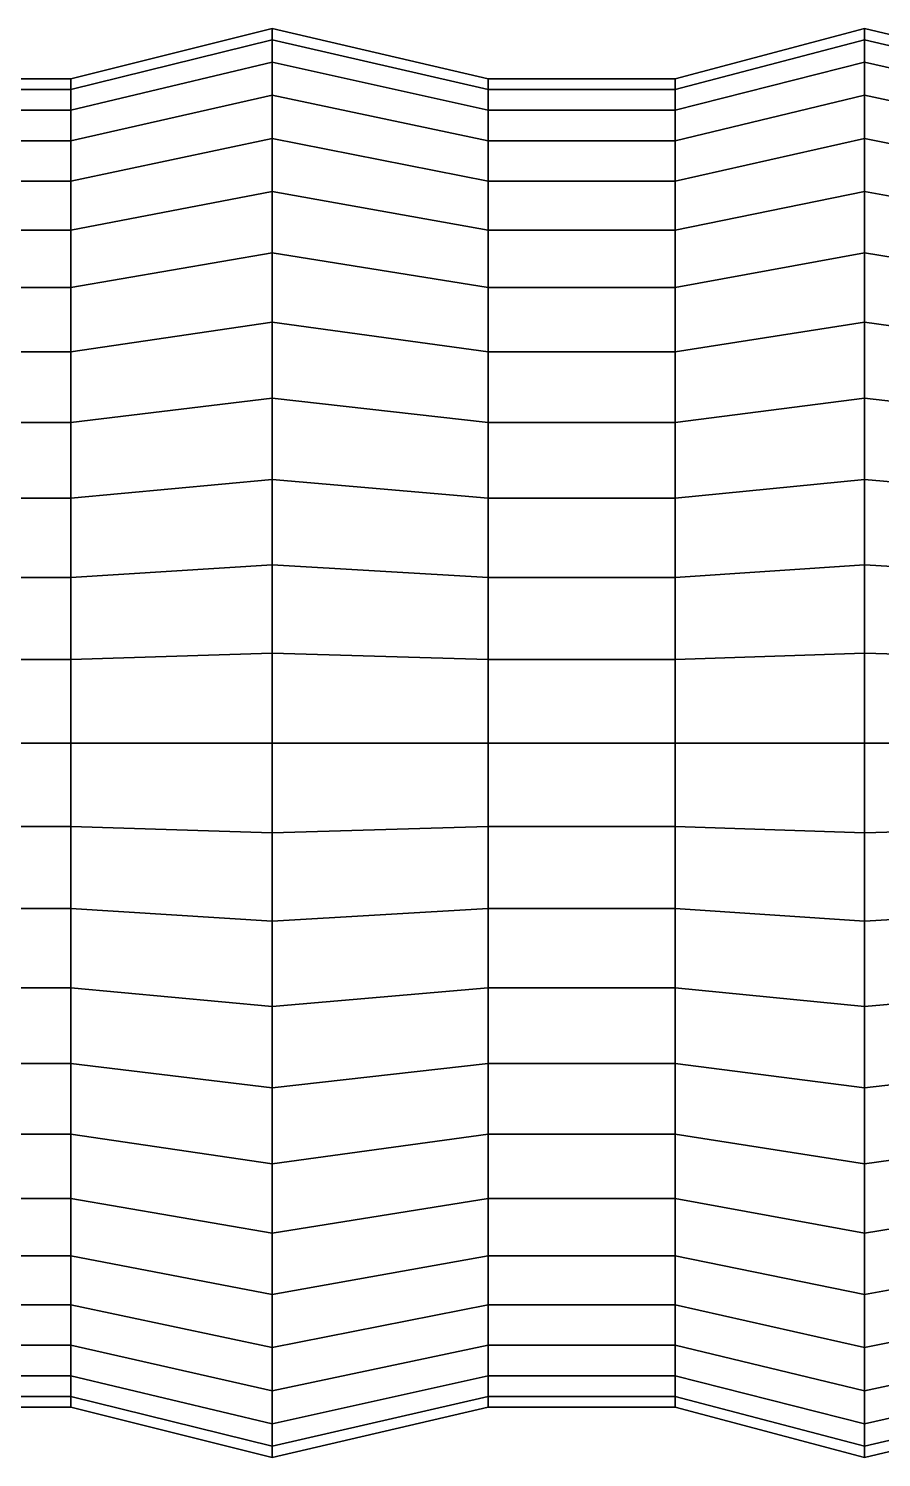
# Model space of a CAD drawing. Extents: x -4.7 to 8.2, y 0.4 to 1.1.
# Drawn here: x 4.7348 to 4.9822, y 0.5516 to 0.9662 of the extents above; entities that cross this region are included whole.
import ezdxf

# ---------------------------------------------------------------- set-up
doc = ezdxf.new("R2010")
doc.units = 0

msp = doc.modelspace()

# ---------------------------------------------------------------- linework, layer by layer
at = {"layer": 'polySurface8', "color": 253}
for points in [[(4.74701, 0.9516, 2.26569), (4.74701, 0.94856, 2.28974), (4.80542, 0.96292, 2.29248), (4.80542, 0.96619, 2.2666)], [(4.74701, 0.9516, 2.24144), (4.74701, 0.9516, 2.26569), (4.80542, 0.96619, 2.2666), (4.80542, 0.96619, 2.24052)], [(4.74701, 0.94856, 2.21738), (4.74701, 0.9516, 2.24144), (4.80542, 0.96619, 2.24052), (4.80542, 0.96292, 2.21464)], [(4.80542, 0.96292, 2.21464), (4.80542, 0.96619, 2.24052), (4.86812, 0.9516, 2.24144), (4.86812, 0.94856, 2.21738)], [(4.80542, 0.96619, 2.24052), (4.80542, 0.96619, 2.2666), (4.86812, 0.9516, 2.26569), (4.86812, 0.9516, 2.24144)], [(4.80542, 0.96619, 2.2666), (4.80542, 0.96292, 2.29248), (4.86812, 0.94856, 2.28974), (4.86812, 0.9516, 2.26569)], [(4.92243, 0.94856, 2.21738), (4.92243, 0.9516, 2.24144), (4.97731, 0.96619, 2.24052), (4.97731, 0.96292, 2.21464)], [(4.92243, 0.9516, 2.24144), (4.92243, 0.9516, 2.26568), (4.97731, 0.96619, 2.2666), (4.97731, 0.96619, 2.24052)], [(4.92243, 0.9516, 2.26568), (4.92243, 0.94856, 2.28974), (4.97731, 0.96292, 2.29248), (4.97731, 0.96619, 2.2666)], [(4.97731, 0.96619, 2.2666), (4.97731, 0.96292, 2.29248), (5.03906, 0.94856, 2.28974), (5.03906, 0.9516, 2.26568)], [(4.97731, 0.96619, 2.24052), (4.97731, 0.96619, 2.2666), (5.03906, 0.9516, 2.26568), (5.03906, 0.9516, 2.24144)], [(4.97731, 0.96292, 2.21464), (4.97731, 0.96619, 2.24052), (5.03906, 0.9516, 2.24144), (5.03906, 0.94856, 2.21738)], [(4.74701, 0.94856, 2.28974), (4.74701, 0.94253, 2.31323), (4.80542, 0.95643, 2.31775), (4.80542, 0.96292, 2.29248)], [(4.74701, 0.94253, 2.1939), (4.74701, 0.94856, 2.21738), (4.80542, 0.96292, 2.21464), (4.80542, 0.95643, 2.18938)], [(4.80542, 0.95643, 2.18938), (4.80542, 0.96292, 2.21464), (4.86812, 0.94856, 2.21738), (4.86812, 0.94253, 2.19389)], [(4.80542, 0.96292, 2.29248), (4.80542, 0.95643, 2.31775), (4.86812, 0.94253, 2.31323), (4.86812, 0.94856, 2.28974)], [(4.92243, 0.94253, 2.19389), (4.92243, 0.94856, 2.21738), (4.97731, 0.96292, 2.21464), (4.97731, 0.95643, 2.18938)], [(4.92243, 0.94856, 2.28974), (4.92243, 0.94253, 2.31323), (4.97731, 0.95643, 2.31775), (4.97731, 0.96292, 2.29248)], [(4.97731, 0.96292, 2.29248), (4.97731, 0.95643, 2.31775), (5.03906, 0.94253, 2.31323), (5.03906, 0.94856, 2.28974)], [(4.97731, 0.95643, 2.18938), (4.97731, 0.96292, 2.21464), (5.03906, 0.94856, 2.21738), (5.03906, 0.94253, 2.19389)], [(4.74701, 0.94253, 2.31323), (4.74701, 0.9336, 2.33577), (4.80542, 0.94683, 2.342), (4.80542, 0.95643, 2.31775)], [(4.74701, 0.9336, 2.17135), (4.74701, 0.94253, 2.1939), (4.80542, 0.95643, 2.18938), (4.80542, 0.94683, 2.16512)], [(4.80542, 0.94683, 2.16512), (4.80542, 0.95643, 2.18938), (4.86812, 0.94253, 2.19389), (4.86812, 0.9336, 2.17135)], [(4.80542, 0.95643, 2.31775), (4.80542, 0.94683, 2.342), (4.86812, 0.9336, 2.33577), (4.86812, 0.94253, 2.31323)], [(4.92243, 0.9336, 2.17135), (4.92243, 0.94253, 2.19389), (4.97731, 0.95643, 2.18938), (4.97731, 0.94683, 2.16512)], [(4.92243, 0.94253, 2.31323), (4.92243, 0.9336, 2.33577), (4.97731, 0.94683, 2.342), (4.97731, 0.95643, 2.31775)], [(4.97731, 0.95643, 2.31775), (4.97731, 0.94683, 2.342), (5.03906, 0.9336, 2.33577), (5.03906, 0.94253, 2.31323)], [(4.97731, 0.94683, 2.16512), (4.97731, 0.95643, 2.18938), (5.03906, 0.94253, 2.19389), (5.03906, 0.9336, 2.17135)], [(4.69578, 0.94856, 2.21738), (4.69578, 0.9516, 2.24144), (4.74701, 0.9516, 2.24144), (4.74701, 0.94856, 2.21738)], [(4.69578, 0.9516, 2.24144), (4.69578, 0.9516, 2.26569), (4.74701, 0.9516, 2.26569), (4.74701, 0.9516, 2.24144)], [(4.69578, 0.9516, 2.26569), (4.69578, 0.94856, 2.28974), (4.74701, 0.94856, 2.28974), (4.74701, 0.9516, 2.26569)], [(4.86812, 0.9516, 2.26569), (4.86812, 0.94856, 2.28974), (4.92243, 0.94856, 2.28974), (4.92243, 0.9516, 2.26568)], [(4.86812, 0.9516, 2.24144), (4.86812, 0.9516, 2.26569), (4.92243, 0.9516, 2.26568), (4.92243, 0.9516, 2.24144)], [(4.86812, 0.94856, 2.21738), (4.86812, 0.9516, 2.24144), (4.92243, 0.9516, 2.24144), (4.92243, 0.94856, 2.21738)], [(4.69578, 0.94253, 2.1939), (4.69578, 0.94856, 2.21738), (4.74701, 0.94856, 2.21738), (4.74701, 0.94253, 2.1939)], [(4.69578, 0.94856, 2.28974), (4.69578, 0.94253, 2.31323), (4.74701, 0.94253, 2.31323), (4.74701, 0.94856, 2.28974)], [(4.74701, 0.9336, 2.33577), (4.74701, 0.92192, 2.35702), (4.80542, 0.93427, 2.36486), (4.80542, 0.94683, 2.342)], [(4.74701, 0.92192, 2.1501), (4.74701, 0.9336, 2.17135), (4.80542, 0.94683, 2.16512), (4.80542, 0.93426, 2.14227)], [(4.80542, 0.93426, 2.14227), (4.80542, 0.94683, 2.16512), (4.86812, 0.9336, 2.17135), (4.86812, 0.92192, 2.1501)], [(4.80542, 0.94683, 2.342), (4.80542, 0.93427, 2.36486), (4.86812, 0.92192, 2.35702), (4.86812, 0.9336, 2.33577)], [(4.86812, 0.94856, 2.28974), (4.86812, 0.94253, 2.31323), (4.92243, 0.94253, 2.31323), (4.92243, 0.94856, 2.28974)], [(4.86812, 0.94253, 2.19389), (4.86812, 0.94856, 2.21738), (4.92243, 0.94856, 2.21738), (4.92243, 0.94253, 2.19389)], [(4.92243, 0.92192, 2.1501), (4.92243, 0.9336, 2.17135), (4.97731, 0.94683, 2.16512), (4.97731, 0.93426, 2.14227)], [(4.92243, 0.9336, 2.33577), (4.92243, 0.92192, 2.35702), (4.97731, 0.93427, 2.36486), (4.97731, 0.94683, 2.342)], [(4.97731, 0.94683, 2.342), (4.97731, 0.93427, 2.36486), (5.03906, 0.92192, 2.35702), (5.03906, 0.9336, 2.33577)], [(4.97731, 0.93426, 2.14227), (4.97731, 0.94683, 2.16512), (5.03906, 0.9336, 2.17135), (5.03906, 0.92192, 2.1501)], [(4.69578, 0.9336, 2.17135), (4.69578, 0.94253, 2.1939), (4.74701, 0.94253, 2.1939), (4.74701, 0.9336, 2.17135)], [(4.69578, 0.94253, 2.31323), (4.69578, 0.9336, 2.33577), (4.74701, 0.9336, 2.33577), (4.74701, 0.94253, 2.31323)], [(4.86812, 0.94253, 2.31323), (4.86812, 0.9336, 2.33577), (4.92243, 0.9336, 2.33577), (4.92243, 0.94253, 2.31323)], [(4.86812, 0.9336, 2.17135), (4.86812, 0.94253, 2.19389), (4.92243, 0.94253, 2.19389), (4.92243, 0.9336, 2.17135)], [(4.69578, 0.92192, 2.1501), (4.69578, 0.9336, 2.17135), (4.74701, 0.9336, 2.17135), (4.74701, 0.92192, 2.1501)], [(4.69578, 0.9336, 2.33577), (4.69578, 0.92192, 2.35702), (4.74701, 0.92192, 2.35702), (4.74701, 0.9336, 2.33577)], [(4.74701, 0.92192, 2.35702), (4.74701, 0.90767, 2.37664), (4.80542, 0.91893, 2.38596), (4.80542, 0.93427, 2.36486)], [(4.74701, 0.90767, 2.13048), (4.74701, 0.92192, 2.1501), (4.80542, 0.93426, 2.14227), (4.80542, 0.91893, 2.12116)], [(4.80542, 0.93427, 2.36486), (4.80542, 0.91893, 2.38596), (4.86812, 0.90767, 2.37664), (4.86812, 0.92192, 2.35702)], [(4.80542, 0.91893, 2.12116), (4.80542, 0.93426, 2.14227), (4.86812, 0.92192, 2.1501), (4.86812, 0.90767, 2.13048)], [(4.86812, 0.9336, 2.33577), (4.86812, 0.92192, 2.35702), (4.92243, 0.92192, 2.35702), (4.92243, 0.9336, 2.33577)], [(4.86812, 0.92192, 2.1501), (4.86812, 0.9336, 2.17135), (4.92243, 0.9336, 2.17135), (4.92243, 0.92192, 2.1501)], [(4.92243, 0.92192, 2.35702), (4.92243, 0.90767, 2.37664), (4.97731, 0.91893, 2.38596), (4.97731, 0.93427, 2.36486)], [(4.92243, 0.90767, 2.13048), (4.92243, 0.92192, 2.1501), (4.97731, 0.93426, 2.14227), (4.97731, 0.91893, 2.12116)], [(4.97731, 0.93427, 2.36486), (4.97731, 0.91893, 2.38596), (5.03906, 0.90767, 2.37664), (5.03906, 0.92192, 2.35702)], [(4.97731, 0.91893, 2.12116), (4.97731, 0.93426, 2.14227), (5.03906, 0.92192, 2.1501), (5.03906, 0.90767, 2.13048)], [(4.69578, 0.90767, 2.13049), (4.69578, 0.92192, 2.1501), (4.74701, 0.92192, 2.1501), (4.74701, 0.90767, 2.13048)], [(4.69578, 0.92192, 2.35702), (4.69578, 0.90767, 2.37664), (4.74701, 0.90767, 2.37664), (4.74701, 0.92192, 2.35702)], [(4.86812, 0.92192, 2.35702), (4.86812, 0.90767, 2.37664), (4.92243, 0.90767, 2.37664), (4.92243, 0.92192, 2.35702)], [(4.86812, 0.90767, 2.13048), (4.86812, 0.92192, 2.1501), (4.92243, 0.92192, 2.1501), (4.92243, 0.90767, 2.13048)], [(4.74701, 0.90767, 2.37664), (4.74701, 0.89107, 2.39431), (4.80542, 0.90108, 2.40497), (4.80542, 0.91893, 2.38596)], [(4.74701, 0.89107, 2.11281), (4.74701, 0.90767, 2.13048), (4.80542, 0.91893, 2.12116), (4.80542, 0.90108, 2.10215)], [(4.80542, 0.90108, 2.10215), (4.80542, 0.91893, 2.12116), (4.86812, 0.90767, 2.13048), (4.86811, 0.89107, 2.11281)], [(4.80542, 0.91893, 2.38596), (4.80542, 0.90108, 2.40497), (4.86812, 0.89107, 2.39431), (4.86812, 0.90767, 2.37664)], [(4.92242, 0.89107, 2.11281), (4.92243, 0.90767, 2.13048), (4.97731, 0.91893, 2.12116), (4.97731, 0.90108, 2.10215)], [(4.92243, 0.90767, 2.37664), (4.92243, 0.89107, 2.39431), (4.97731, 0.90108, 2.40497), (4.97731, 0.91893, 2.38596)], [(4.97731, 0.91893, 2.38596), (4.97731, 0.90108, 2.40497), (5.03906, 0.89107, 2.39431), (5.03906, 0.90767, 2.37664)], [(4.97731, 0.90108, 2.10215), (4.97731, 0.91893, 2.12116), (5.03906, 0.90767, 2.13048), (5.03905, 0.89107, 2.11281)], [(4.69578, 0.89107, 2.11281), (4.69578, 0.90767, 2.13049), (4.74701, 0.90767, 2.13048), (4.74701, 0.89107, 2.11281)], [(4.69578, 0.90767, 2.37664), (4.69578, 0.89107, 2.39431), (4.74701, 0.89107, 2.39431), (4.74701, 0.90767, 2.37664)], [(4.86811, 0.89107, 2.11281), (4.86812, 0.90767, 2.13048), (4.92243, 0.90767, 2.13048), (4.92242, 0.89107, 2.11281)], [(4.86812, 0.90767, 2.37664), (4.86812, 0.89107, 2.39431), (4.92243, 0.89107, 2.39431), (4.92243, 0.90767, 2.37664)], [(4.74701, 0.89107, 2.39431), (4.74701, 0.87239, 2.40977), (4.80542, 0.88098, 2.4216), (4.80542, 0.90108, 2.40497)], [(4.74701, 0.87239, 2.09735), (4.74701, 0.89107, 2.11281), (4.80542, 0.90108, 2.10215), (4.80542, 0.88098, 2.08552)], [(4.80542, 0.88098, 2.08552), (4.80542, 0.90108, 2.10215), (4.86811, 0.89107, 2.11281), (4.86811, 0.87239, 2.09735)], [(4.80542, 0.90108, 2.40497), (4.80542, 0.88098, 2.4216), (4.86812, 0.87239, 2.40977), (4.86812, 0.89107, 2.39431)], [(4.92242, 0.87238, 2.09735), (4.92242, 0.89107, 2.11281), (4.97731, 0.90108, 2.10215), (4.97731, 0.88098, 2.08552)], [(4.92243, 0.89107, 2.39431), (4.92243, 0.87239, 2.40977), (4.97731, 0.88098, 2.4216), (4.97731, 0.90108, 2.40497)], [(4.97731, 0.90108, 2.40497), (4.97731, 0.88098, 2.4216), (5.03906, 0.87239, 2.40977), (5.03906, 0.89107, 2.39431)], [(4.97731, 0.88098, 2.08552), (4.97731, 0.90108, 2.10215), (5.03905, 0.89107, 2.11281), (5.03905, 0.87238, 2.09735)], [(4.69578, 0.87239, 2.09735), (4.69578, 0.89107, 2.11281), (4.74701, 0.89107, 2.11281), (4.74701, 0.87239, 2.09735)], [(4.69578, 0.89107, 2.39431), (4.69578, 0.87239, 2.40977), (4.74701, 0.87239, 2.40977), (4.74701, 0.89107, 2.39431)], [(4.86811, 0.87239, 2.09735), (4.86811, 0.89107, 2.11281), (4.92242, 0.89107, 2.11281), (4.92242, 0.87238, 2.09735)], [(4.86812, 0.89107, 2.39431), (4.86812, 0.87239, 2.40977), (4.92243, 0.87239, 2.40977), (4.92243, 0.89107, 2.39431)], [(4.74701, 0.87239, 2.40977), (4.74701, 0.85191, 2.42276), (4.80542, 0.85896, 2.43558), (4.80542, 0.88098, 2.4216)], [(4.74701, 0.85191, 2.08436), (4.74701, 0.87239, 2.09735), (4.80542, 0.88098, 2.08552), (4.80542, 0.85896, 2.07155)], [(4.80542, 0.85896, 2.07155), (4.80542, 0.88098, 2.08552), (4.86811, 0.87239, 2.09735), (4.86811, 0.85191, 2.08436)], [(4.80542, 0.88098, 2.4216), (4.80542, 0.85896, 2.43558), (4.86812, 0.85191, 2.42276), (4.86812, 0.87239, 2.40977)], [(4.92242, 0.85191, 2.08436), (4.92242, 0.87238, 2.09735), (4.97731, 0.88098, 2.08552), (4.97731, 0.85896, 2.07155)], [(4.92243, 0.87239, 2.40977), (4.92243, 0.85191, 2.42276), (4.97731, 0.85896, 2.43558), (4.97731, 0.88098, 2.4216)], [(4.97731, 0.88098, 2.4216), (4.97731, 0.85896, 2.43558), (5.03906, 0.85191, 2.42276), (5.03906, 0.87239, 2.40977)], [(4.97731, 0.85896, 2.07155), (4.97731, 0.88098, 2.08552), (5.03905, 0.87238, 2.09735), (5.03905, 0.85191, 2.08436)], [(4.69578, 0.85191, 2.08436), (4.69578, 0.87239, 2.09735), (4.74701, 0.87239, 2.09735), (4.74701, 0.85191, 2.08436)], [(4.69578, 0.87239, 2.40977), (4.69578, 0.85191, 2.42276), (4.74701, 0.85191, 2.42276), (4.74701, 0.87239, 2.40977)], [(4.86811, 0.85191, 2.08436), (4.86811, 0.87239, 2.09735), (4.92242, 0.87238, 2.09735), (4.92242, 0.85191, 2.08436)], [(4.86812, 0.87239, 2.40977), (4.86812, 0.85191, 2.42276), (4.92243, 0.85191, 2.42276), (4.92243, 0.87239, 2.40977)], [(4.74701, 0.85191, 2.42276), (4.74701, 0.82997, 2.43309), (4.80542, 0.83535, 2.44668), (4.80542, 0.85896, 2.43558)], [(4.74701, 0.82997, 2.07404), (4.74701, 0.85191, 2.08436), (4.80542, 0.85896, 2.07155), (4.80542, 0.83535, 2.06044)], [(4.80542, 0.83535, 2.06044), (4.80542, 0.85896, 2.07155), (4.86811, 0.85191, 2.08436), (4.86811, 0.82997, 2.07404)], [(4.80542, 0.85896, 2.43558), (4.80542, 0.83535, 2.44668), (4.86812, 0.82997, 2.43309), (4.86812, 0.85191, 2.42276)], [(4.92242, 0.82997, 2.07404), (4.92242, 0.85191, 2.08436), (4.97731, 0.85896, 2.07155), (4.97731, 0.83535, 2.06044)], [(4.92243, 0.85191, 2.42276), (4.92243, 0.82997, 2.43309), (4.97731, 0.83536, 2.44668), (4.97731, 0.85896, 2.43558)], [(4.97731, 0.85896, 2.43558), (4.97731, 0.83536, 2.44668), (5.03906, 0.82997, 2.43309), (5.03906, 0.85191, 2.42276)], [(4.97731, 0.83535, 2.06044), (4.97731, 0.85896, 2.07155), (5.03905, 0.85191, 2.08436), (5.03905, 0.82997, 2.07404)], [(4.69578, 0.82997, 2.07404), (4.69578, 0.85191, 2.08436), (4.74701, 0.85191, 2.08436), (4.74701, 0.82997, 2.07404)], [(4.69578, 0.85191, 2.42276), (4.69578, 0.82997, 2.43309), (4.74701, 0.82997, 2.43309), (4.74701, 0.85191, 2.42276)], [(4.86811, 0.82997, 2.07404), (4.86811, 0.85191, 2.08436), (4.92242, 0.85191, 2.08436), (4.92242, 0.82997, 2.07404)], [(4.86812, 0.85191, 2.42276), (4.86812, 0.82997, 2.43309), (4.92243, 0.82997, 2.43309), (4.92243, 0.85191, 2.42276)], [(4.74701, 0.82997, 2.43309), (4.74701, 0.80691, 2.44058), (4.80542, 0.81055, 2.45474), (4.80542, 0.83535, 2.44668)], [(4.74701, 0.80691, 2.06654), (4.74701, 0.82997, 2.07404), (4.80542, 0.83535, 2.06044), (4.80542, 0.81055, 2.05238)], [(4.80542, 0.81055, 2.05238), (4.80542, 0.83535, 2.06044), (4.86811, 0.82997, 2.07404), (4.86812, 0.80691, 2.06654)], [(4.80542, 0.83535, 2.44668), (4.80542, 0.81055, 2.45474), (4.86812, 0.80691, 2.44058), (4.86812, 0.82997, 2.43309)], [(4.92243, 0.80691, 2.06654), (4.92242, 0.82997, 2.07404), (4.97731, 0.83535, 2.06044), (4.97731, 0.81055, 2.05238)], [(4.92243, 0.82997, 2.43309), (4.92243, 0.80691, 2.44058), (4.97731, 0.81055, 2.45474), (4.97731, 0.83536, 2.44668)], [(4.97731, 0.83536, 2.44668), (4.97731, 0.81055, 2.45474), (5.03906, 0.80691, 2.44058), (5.03906, 0.82997, 2.43309)], [(4.97731, 0.81055, 2.05238), (4.97731, 0.83535, 2.06044), (5.03905, 0.82997, 2.07404), (5.03906, 0.80691, 2.06654)], [(4.69578, 0.80691, 2.06654), (4.69578, 0.82997, 2.07404), (4.74701, 0.82997, 2.07404), (4.74701, 0.80691, 2.06654)], [(4.69578, 0.82997, 2.43309), (4.69578, 0.80691, 2.44058), (4.74701, 0.80691, 2.44058), (4.74701, 0.82997, 2.43309)], [(4.86812, 0.80691, 2.06654), (4.86811, 0.82997, 2.07404), (4.92242, 0.82997, 2.07404), (4.92243, 0.80691, 2.06654)], [(4.86812, 0.82997, 2.43309), (4.86812, 0.80691, 2.44058), (4.92243, 0.80691, 2.44058), (4.92243, 0.82997, 2.43309)], [(4.74701, 0.80691, 2.44058), (4.74701, 0.78309, 2.44512), (4.80542, 0.78493, 2.45963), (4.80542, 0.81055, 2.45474)], [(4.74701, 0.78309, 2.062), (4.74701, 0.80691, 2.06654), (4.80542, 0.81055, 2.05238), (4.80542, 0.78493, 2.04749)], [(4.80542, 0.78493, 2.04749), (4.80542, 0.81055, 2.05238), (4.86812, 0.80691, 2.06654), (4.86812, 0.78309, 2.062)], [(4.80542, 0.81055, 2.45474), (4.80542, 0.78493, 2.45963), (4.86812, 0.78309, 2.44512), (4.86812, 0.80691, 2.44058)], [(4.92243, 0.78309, 2.062), (4.92243, 0.80691, 2.06654), (4.97731, 0.81055, 2.05238), (4.97731, 0.78493, 2.04749)], [(4.92243, 0.80691, 2.44058), (4.92243, 0.78309, 2.44512), (4.97731, 0.78493, 2.45963), (4.97731, 0.81055, 2.45474)], [(4.97731, 0.81055, 2.45474), (4.97731, 0.78493, 2.45963), (5.03906, 0.78309, 2.44512), (5.03906, 0.80691, 2.44058)], [(4.97731, 0.78493, 2.04749), (4.97731, 0.81055, 2.05238), (5.03906, 0.80691, 2.06654), (5.03906, 0.78309, 2.062)], [(4.69578, 0.78309, 2.062), (4.69578, 0.80691, 2.06654), (4.74701, 0.80691, 2.06654), (4.74701, 0.78309, 2.062)], [(4.69578, 0.80691, 2.44058), (4.69578, 0.78309, 2.44512), (4.74701, 0.78309, 2.44512), (4.74701, 0.80691, 2.44058)], [(4.86812, 0.80691, 2.44058), (4.86812, 0.78309, 2.44512), (4.92243, 0.78309, 2.44512), (4.92243, 0.80691, 2.44058)], [(4.86812, 0.78309, 2.062), (4.86812, 0.80691, 2.06654), (4.92243, 0.80691, 2.06654), (4.92243, 0.78309, 2.062)], [(4.74701, 0.78309, 2.44512), (4.74701, 0.75889, 2.44665), (4.80542, 0.75889, 2.46127), (4.80542, 0.78493, 2.45963)], [(4.74701, 0.75889, 2.06048), (4.74701, 0.78309, 2.062), (4.80542, 0.78493, 2.04749), (4.80542, 0.75889, 2.04586)], [(4.80542, 0.75889, 2.04586), (4.80542, 0.78493, 2.04749), (4.86812, 0.78309, 2.062), (4.86812, 0.75889, 2.06048)], [(4.80542, 0.78493, 2.45963), (4.80542, 0.75889, 2.46127), (4.86812, 0.75889, 2.44664), (4.86812, 0.78309, 2.44512)], [(4.92243, 0.75889, 2.06048), (4.92243, 0.78309, 2.062), (4.97731, 0.78493, 2.04749), (4.97731, 0.75889, 2.04586)], [(4.92243, 0.78309, 2.44512), (4.92243, 0.75889, 2.44664), (4.97731, 0.75889, 2.46127), (4.97731, 0.78493, 2.45963)], [(4.97731, 0.78493, 2.45963), (4.97731, 0.75889, 2.46127), (5.03906, 0.75889, 2.44664), (5.03906, 0.78309, 2.44512)], [(4.97731, 0.75889, 2.04586), (4.97731, 0.78493, 2.04749), (5.03906, 0.78309, 2.062), (5.03906, 0.75889, 2.06048)], [(4.69578, 0.75889, 2.06048), (4.69578, 0.78309, 2.062), (4.74701, 0.78309, 2.062), (4.74701, 0.75889, 2.06048)], [(4.69578, 0.78309, 2.44512), (4.69578, 0.75889, 2.44665), (4.74701, 0.75889, 2.44665), (4.74701, 0.78309, 2.44512)], [(4.86812, 0.78309, 2.44512), (4.86812, 0.75889, 2.44664), (4.92243, 0.75889, 2.44664), (4.92243, 0.78309, 2.44512)], [(4.86812, 0.75889, 2.06048), (4.86812, 0.78309, 2.062), (4.92243, 0.78309, 2.062), (4.92243, 0.75889, 2.06048)], [(4.69578, 0.73469, 2.062), (4.69578, 0.75889, 2.06048), (4.74701, 0.75889, 2.06048), (4.74701, 0.73469, 2.062)], [(4.69578, 0.75889, 2.44665), (4.69578, 0.73469, 2.44512), (4.74701, 0.73469, 2.44512), (4.74701, 0.75889, 2.44665)], [(4.74701, 0.75889, 2.44665), (4.74701, 0.73469, 2.44512), (4.80542, 0.73286, 2.45963), (4.80542, 0.75889, 2.46127)], [(4.74701, 0.73469, 2.062), (4.74701, 0.75889, 2.06048), (4.80542, 0.75889, 2.04586), (4.80542, 0.73286, 2.04749)], [(4.80542, 0.73286, 2.04749), (4.80542, 0.75889, 2.04586), (4.86812, 0.75889, 2.06048), (4.86812, 0.73469, 2.062)], [(4.80542, 0.75889, 2.46127), (4.80542, 0.73286, 2.45963), (4.86812, 0.73469, 2.44512), (4.86812, 0.75889, 2.44664)], [(4.86812, 0.75889, 2.44664), (4.86812, 0.73469, 2.44512), (4.92243, 0.73469, 2.44512), (4.92243, 0.75889, 2.44664)], [(4.86812, 0.73469, 2.062), (4.86812, 0.75889, 2.06048), (4.92243, 0.75889, 2.06048), (4.92243, 0.73469, 2.062)], [(4.92243, 0.73469, 2.062), (4.92243, 0.75889, 2.06048), (4.97731, 0.75889, 2.04586), (4.97731, 0.73286, 2.04749)], [(4.92243, 0.75889, 2.44664), (4.92243, 0.73469, 2.44512), (4.97731, 0.73286, 2.45963), (4.97731, 0.75889, 2.46127)], [(4.97731, 0.75889, 2.46127), (4.97731, 0.73286, 2.45963), (5.03906, 0.73469, 2.44512), (5.03906, 0.75889, 2.44664)], [(4.97731, 0.73286, 2.04749), (4.97731, 0.75889, 2.04586), (5.03906, 0.75889, 2.06048), (5.03906, 0.73469, 2.062)], [(4.69578, 0.71088, 2.06654), (4.69578, 0.73469, 2.062), (4.74701, 0.73469, 2.062), (4.74701, 0.71088, 2.06654)], [(4.69578, 0.73469, 2.44512), (4.69578, 0.71088, 2.44058), (4.74701, 0.71088, 2.44058), (4.74701, 0.73469, 2.44512)], [(4.74701, 0.73469, 2.44512), (4.74701, 0.71088, 2.44058), (4.80542, 0.70724, 2.45474), (4.80542, 0.73286, 2.45963)], [(4.74701, 0.71088, 2.06654), (4.74701, 0.73469, 2.062), (4.80542, 0.73286, 2.04749), (4.80542, 0.70724, 2.05238)], [(4.80542, 0.70724, 2.05238), (4.80542, 0.73286, 2.04749), (4.86812, 0.73469, 2.062), (4.86812, 0.71088, 2.06654)], [(4.80542, 0.73286, 2.45963), (4.80542, 0.70724, 2.45474), (4.86812, 0.71088, 2.44058), (4.86812, 0.73469, 2.44512)], [(4.86812, 0.73469, 2.44512), (4.86812, 0.71088, 2.44058), (4.92243, 0.71088, 2.44058), (4.92243, 0.73469, 2.44512)], [(4.86812, 0.71088, 2.06654), (4.86812, 0.73469, 2.062), (4.92243, 0.73469, 2.062), (4.92243, 0.71088, 2.06654)], [(4.92243, 0.73469, 2.44512), (4.92243, 0.71088, 2.44058), (4.97731, 0.70724, 2.45474), (4.97731, 0.73286, 2.45963)], [(4.92243, 0.71088, 2.06654), (4.92243, 0.73469, 2.062), (4.97731, 0.73286, 2.04749), (4.97731, 0.70724, 2.05238)], [(4.97731, 0.70724, 2.05238), (4.97731, 0.73286, 2.04749), (5.03906, 0.73469, 2.062), (5.03906, 0.71088, 2.06654)], [(4.97731, 0.73286, 2.45963), (4.97731, 0.70724, 2.45474), (5.03906, 0.71088, 2.44058), (5.03906, 0.73469, 2.44512)], [(4.69578, 0.71088, 2.44058), (4.69578, 0.68781, 2.43309), (4.74701, 0.68781, 2.43309), (4.74701, 0.71088, 2.44058)], [(4.69578, 0.68781, 2.07404), (4.69578, 0.71088, 2.06654), (4.74701, 0.71088, 2.06654), (4.74701, 0.68781, 2.07404)], [(4.74701, 0.71088, 2.44058), (4.74701, 0.68781, 2.43309), (4.80542, 0.68243, 2.44668), (4.80542, 0.70724, 2.45474)], [(4.74701, 0.68781, 2.07404), (4.74701, 0.71088, 2.06654), (4.80542, 0.70724, 2.05238), (4.80542, 0.68243, 2.06044)], [(4.80542, 0.70724, 2.45474), (4.80542, 0.68243, 2.44668), (4.86812, 0.68781, 2.43309), (4.86812, 0.71088, 2.44058)], [(4.80542, 0.68243, 2.06044), (4.80542, 0.70724, 2.05238), (4.86812, 0.71088, 2.06654), (4.86812, 0.68781, 2.07404)], [(4.86812, 0.68781, 2.07404), (4.86812, 0.71088, 2.06654), (4.92243, 0.71088, 2.06654), (4.92243, 0.68781, 2.07404)], [(4.86812, 0.71088, 2.44058), (4.86812, 0.68781, 2.43309), (4.92243, 0.68781, 2.43309), (4.92243, 0.71088, 2.44058)], [(4.92243, 0.71088, 2.44058), (4.92243, 0.68781, 2.43309), (4.97732, 0.68243, 2.44668), (4.97731, 0.70724, 2.45474)], [(4.92243, 0.68781, 2.07404), (4.92243, 0.71088, 2.06654), (4.97731, 0.70724, 2.05238), (4.97731, 0.68243, 2.06044)], [(4.97731, 0.68243, 2.06044), (4.97731, 0.70724, 2.05238), (5.03906, 0.71088, 2.06654), (5.03906, 0.68781, 2.07404)], [(4.97731, 0.70724, 2.45474), (4.97732, 0.68243, 2.44668), (5.03906, 0.68781, 2.43309), (5.03906, 0.71088, 2.44058)], [(4.69578, 0.68781, 2.43309), (4.69578, 0.66587, 2.42276), (4.74701, 0.66587, 2.42276), (4.74701, 0.68781, 2.43309)], [(4.69578, 0.66587, 2.08436), (4.69578, 0.68781, 2.07404), (4.74701, 0.68781, 2.07404), (4.74701, 0.66587, 2.08436)], [(4.74701, 0.66587, 2.08436), (4.74701, 0.68781, 2.07404), (4.80542, 0.68243, 2.06044), (4.80542, 0.65883, 2.07155)], [(4.74701, 0.68781, 2.43309), (4.74701, 0.66587, 2.42276), (4.80542, 0.65883, 2.43558), (4.80542, 0.68243, 2.44668)], [(4.80542, 0.68243, 2.44668), (4.80542, 0.65883, 2.43558), (4.86812, 0.66587, 2.42276), (4.86812, 0.68781, 2.43309)], [(4.80542, 0.65883, 2.07155), (4.80542, 0.68243, 2.06044), (4.86812, 0.68781, 2.07404), (4.86811, 0.66587, 2.08436)], [(4.86811, 0.66587, 2.08436), (4.86812, 0.68781, 2.07404), (4.92243, 0.68781, 2.07404), (4.92242, 0.66587, 2.08436)], [(4.86812, 0.68781, 2.43309), (4.86812, 0.66587, 2.42276), (4.92243, 0.66587, 2.42276), (4.92243, 0.68781, 2.43309)], [(4.92242, 0.66587, 2.08436), (4.92243, 0.68781, 2.07404), (4.97731, 0.68243, 2.06044), (4.97731, 0.65883, 2.07155)], [(4.92243, 0.68781, 2.43309), (4.92243, 0.66587, 2.42276), (4.97731, 0.65883, 2.43558), (4.97732, 0.68243, 2.44668)], [(4.97731, 0.65883, 2.07155), (4.97731, 0.68243, 2.06044), (5.03906, 0.68781, 2.07404), (5.03905, 0.66587, 2.08436)], [(4.97732, 0.68243, 2.44668), (4.97731, 0.65883, 2.43558), (5.03906, 0.66587, 2.42276), (5.03906, 0.68781, 2.43309)], [(4.69578, 0.66587, 2.42276), (4.69578, 0.6454, 2.40977), (4.74701, 0.6454, 2.40977), (4.74701, 0.66587, 2.42276)], [(4.69578, 0.6454, 2.09735), (4.69578, 0.66587, 2.08436), (4.74701, 0.66587, 2.08436), (4.74701, 0.6454, 2.09735)], [(4.74701, 0.6454, 2.09735), (4.74701, 0.66587, 2.08436), (4.80542, 0.65883, 2.07155), (4.80542, 0.63681, 2.08552)], [(4.74701, 0.66587, 2.42276), (4.74701, 0.6454, 2.40977), (4.80542, 0.63681, 2.4216), (4.80542, 0.65883, 2.43558)], [(4.80542, 0.65883, 2.43558), (4.80542, 0.63681, 2.4216), (4.86812, 0.6454, 2.40977), (4.86812, 0.66587, 2.42276)], [(4.80542, 0.63681, 2.08552), (4.80542, 0.65883, 2.07155), (4.86811, 0.66587, 2.08436), (4.86811, 0.6454, 2.09735)], [(4.86811, 0.6454, 2.09735), (4.86811, 0.66587, 2.08436), (4.92242, 0.66587, 2.08436), (4.92242, 0.6454, 2.09735)], [(4.86812, 0.66587, 2.42276), (4.86812, 0.6454, 2.40977), (4.92243, 0.6454, 2.40977), (4.92243, 0.66587, 2.42276)], [(4.92242, 0.6454, 2.09735), (4.92242, 0.66587, 2.08436), (4.97731, 0.65883, 2.07155), (4.97731, 0.63681, 2.08552)], [(4.92243, 0.66587, 2.42276), (4.92243, 0.6454, 2.40977), (4.97731, 0.63681, 2.4216), (4.97731, 0.65883, 2.43558)], [(4.97731, 0.63681, 2.08552), (4.97731, 0.65883, 2.07155), (5.03905, 0.66587, 2.08436), (5.03905, 0.6454, 2.09735)], [(4.97731, 0.65883, 2.43558), (4.97731, 0.63681, 2.4216), (5.03906, 0.6454, 2.40977), (5.03906, 0.66587, 2.42276)], [(4.69578, 0.6454, 2.40977), (4.69578, 0.62672, 2.39431), (4.74701, 0.62672, 2.39431), (4.74701, 0.6454, 2.40977)], [(4.69578, 0.62672, 2.11281), (4.69578, 0.6454, 2.09735), (4.74701, 0.6454, 2.09735), (4.74701, 0.62672, 2.11281)], [(4.74701, 0.62672, 2.11281), (4.74701, 0.6454, 2.09735), (4.80542, 0.63681, 2.08552), (4.80542, 0.61671, 2.10215)], [(4.74701, 0.6454, 2.40977), (4.74701, 0.62672, 2.39431), (4.80542, 0.61671, 2.40497), (4.80542, 0.63681, 2.4216)], [(4.80542, 0.63681, 2.4216), (4.80542, 0.61671, 2.40497), (4.86812, 0.62672, 2.39431), (4.86812, 0.6454, 2.40977)], [(4.80542, 0.61671, 2.10215), (4.80542, 0.63681, 2.08552), (4.86811, 0.6454, 2.09735), (4.86811, 0.62672, 2.11281)], [(4.86811, 0.62672, 2.11281), (4.86811, 0.6454, 2.09735), (4.92242, 0.6454, 2.09735), (4.92242, 0.62672, 2.11281)], [(4.86812, 0.6454, 2.40977), (4.86812, 0.62672, 2.39431), (4.92243, 0.62672, 2.39431), (4.92243, 0.6454, 2.40977)], [(4.92242, 0.62672, 2.11281), (4.92242, 0.6454, 2.09735), (4.97731, 0.63681, 2.08552), (4.97731, 0.61671, 2.10215)], [(4.92243, 0.6454, 2.40977), (4.92243, 0.62672, 2.39431), (4.97731, 0.61671, 2.40497), (4.97731, 0.63681, 2.4216)], [(4.97731, 0.61671, 2.10215), (4.97731, 0.63681, 2.08552), (5.03905, 0.6454, 2.09735), (5.03905, 0.62672, 2.11281)], [(4.97731, 0.63681, 2.4216), (4.97731, 0.61671, 2.40497), (5.03906, 0.62672, 2.39431), (5.03906, 0.6454, 2.40977)], [(4.69578, 0.62672, 2.39431), (4.69578, 0.61012, 2.37664), (4.74701, 0.61012, 2.37664), (4.74701, 0.62672, 2.39431)], [(4.69578, 0.61012, 2.13049), (4.69578, 0.62672, 2.11281), (4.74701, 0.62672, 2.11281), (4.74701, 0.61012, 2.13048)], [(4.74701, 0.61012, 2.13048), (4.74701, 0.62672, 2.11281), (4.80542, 0.61671, 2.10215), (4.80542, 0.59885, 2.12116)], [(4.74701, 0.62672, 2.39431), (4.74701, 0.61012, 2.37664), (4.80542, 0.59885, 2.38596), (4.80542, 0.61671, 2.40497)], [(4.80542, 0.61671, 2.40497), (4.80542, 0.59885, 2.38596), (4.86812, 0.61012, 2.37664), (4.86812, 0.62672, 2.39431)], [(4.80542, 0.59885, 2.12116), (4.80542, 0.61671, 2.10215), (4.86811, 0.62672, 2.11281), (4.86811, 0.61012, 2.13048)], [(4.86811, 0.61012, 2.13048), (4.86811, 0.62672, 2.11281), (4.92242, 0.62672, 2.11281), (4.92242, 0.61012, 2.13048)], [(4.86812, 0.62672, 2.39431), (4.86812, 0.61012, 2.37664), (4.92243, 0.61012, 2.37664), (4.92243, 0.62672, 2.39431)], [(4.92242, 0.61012, 2.13048), (4.92242, 0.62672, 2.11281), (4.97731, 0.61671, 2.10215), (4.97731, 0.59885, 2.12116)], [(4.92243, 0.62672, 2.39431), (4.92243, 0.61012, 2.37664), (4.97731, 0.59885, 2.38596), (4.97731, 0.61671, 2.40497)], [(4.97731, 0.59885, 2.12116), (4.97731, 0.61671, 2.10215), (5.03905, 0.62672, 2.11281), (5.03905, 0.61012, 2.13048)], [(4.97731, 0.61671, 2.40497), (4.97731, 0.59885, 2.38596), (5.03906, 0.61012, 2.37664), (5.03906, 0.62672, 2.39431)], [(4.69578, 0.61012, 2.37664), (4.69578, 0.59587, 2.35702), (4.74701, 0.59587, 2.35702), (4.74701, 0.61012, 2.37664)], [(4.69578, 0.59587, 2.1501), (4.69578, 0.61012, 2.13049), (4.74701, 0.61012, 2.13048), (4.74701, 0.59587, 2.1501)], [(4.74701, 0.59587, 2.1501), (4.74701, 0.61012, 2.13048), (4.80542, 0.59885, 2.12116), (4.80542, 0.58352, 2.14227)], [(4.74701, 0.61012, 2.37664), (4.74701, 0.59587, 2.35702), (4.80542, 0.58352, 2.36486), (4.80542, 0.59885, 2.38596)], [(4.80542, 0.59885, 2.38596), (4.80542, 0.58352, 2.36486), (4.86812, 0.59587, 2.35702), (4.86812, 0.61012, 2.37664)], [(4.80542, 0.58352, 2.14227), (4.80542, 0.59885, 2.12116), (4.86811, 0.61012, 2.13048), (4.86811, 0.59587, 2.1501)], [(4.86811, 0.59587, 2.1501), (4.86811, 0.61012, 2.13048), (4.92242, 0.61012, 2.13048), (4.92242, 0.59587, 2.1501)], [(4.86812, 0.61012, 2.37664), (4.86812, 0.59587, 2.35702), (4.92243, 0.59587, 2.35702), (4.92243, 0.61012, 2.37664)], [(4.92242, 0.59587, 2.1501), (4.92242, 0.61012, 2.13048), (4.97731, 0.59885, 2.12116), (4.97731, 0.58352, 2.14227)], [(4.92243, 0.61012, 2.37664), (4.92243, 0.59587, 2.35702), (4.97731, 0.58352, 2.36486), (4.97731, 0.59885, 2.38596)], [(4.97731, 0.58352, 2.14227), (4.97731, 0.59885, 2.12116), (5.03905, 0.61012, 2.13048), (5.03905, 0.59587, 2.1501)], [(4.97731, 0.59885, 2.38596), (4.97731, 0.58352, 2.36486), (5.03906, 0.59587, 2.35702), (5.03906, 0.61012, 2.37664)], [(4.69578, 0.59587, 2.35702), (4.69578, 0.58419, 2.33577), (4.74701, 0.58419, 2.33577), (4.74701, 0.59587, 2.35702)], [(4.69578, 0.58419, 2.17135), (4.69578, 0.59587, 2.1501), (4.74701, 0.59587, 2.1501), (4.74701, 0.58419, 2.17135)], [(4.74701, 0.58419, 2.17135), (4.74701, 0.59587, 2.1501), (4.80542, 0.58352, 2.14227), (4.80542, 0.57095, 2.16512)], [(4.74701, 0.59587, 2.35702), (4.74701, 0.58419, 2.33577), (4.80542, 0.57096, 2.342), (4.80542, 0.58352, 2.36486)], [(4.80542, 0.58352, 2.36486), (4.80542, 0.57096, 2.342), (4.86812, 0.58419, 2.33577), (4.86812, 0.59587, 2.35702)], [(4.80542, 0.57095, 2.16512), (4.80542, 0.58352, 2.14227), (4.86811, 0.59587, 2.1501), (4.86812, 0.58419, 2.17135)], [(4.86812, 0.58419, 2.17135), (4.86811, 0.59587, 2.1501), (4.92242, 0.59587, 2.1501), (4.92243, 0.58419, 2.17135)], [(4.86812, 0.59587, 2.35702), (4.86812, 0.58419, 2.33577), (4.92243, 0.58419, 2.33577), (4.92243, 0.59587, 2.35702)], [(4.92243, 0.58419, 2.17135), (4.92242, 0.59587, 2.1501), (4.97731, 0.58352, 2.14227), (4.97731, 0.57095, 2.16512)], [(4.92243, 0.59587, 2.35702), (4.92243, 0.58419, 2.33577), (4.97731, 0.57096, 2.342), (4.97731, 0.58352, 2.36486)], [(4.97731, 0.57095, 2.16512), (4.97731, 0.58352, 2.14227), (5.03905, 0.59587, 2.1501), (5.03906, 0.58419, 2.17135)], [(4.97731, 0.58352, 2.36486), (4.97731, 0.57096, 2.342), (5.03906, 0.58419, 2.33577), (5.03906, 0.59587, 2.35702)], [(4.69578, 0.58419, 2.33577), (4.69578, 0.57526, 2.31323), (4.74701, 0.57526, 2.31323), (4.74701, 0.58419, 2.33577)], [(4.69578, 0.57526, 2.1939), (4.69578, 0.58419, 2.17135), (4.74701, 0.58419, 2.17135), (4.74701, 0.57526, 2.1939)], [(4.74701, 0.57526, 2.1939), (4.74701, 0.58419, 2.17135), (4.80542, 0.57095, 2.16512), (4.80542, 0.56135, 2.18938)], [(4.74701, 0.58419, 2.33577), (4.74701, 0.57526, 2.31323), (4.80542, 0.56135, 2.31775), (4.80542, 0.57096, 2.342)], [(4.80542, 0.57096, 2.342), (4.80542, 0.56135, 2.31775), (4.86812, 0.57526, 2.31323), (4.86812, 0.58419, 2.33577)], [(4.80542, 0.56135, 2.18938), (4.80542, 0.57095, 2.16512), (4.86812, 0.58419, 2.17135), (4.86812, 0.57526, 2.19389)], [(4.86812, 0.57526, 2.19389), (4.86812, 0.58419, 2.17135), (4.92243, 0.58419, 2.17135), (4.92243, 0.57526, 2.19389)], [(4.86812, 0.58419, 2.33577), (4.86812, 0.57526, 2.31323), (4.92243, 0.57526, 2.31323), (4.92243, 0.58419, 2.33577)], [(4.92243, 0.58419, 2.33577), (4.92243, 0.57526, 2.31323), (4.97731, 0.56135, 2.31775), (4.97731, 0.57096, 2.342)], [(4.92243, 0.57526, 2.19389), (4.92243, 0.58419, 2.17135), (4.97731, 0.57095, 2.16512), (4.97731, 0.56135, 2.18938)], [(4.97731, 0.56135, 2.18938), (4.97731, 0.57095, 2.16512), (5.03906, 0.58419, 2.17135), (5.03906, 0.57526, 2.19389)], [(4.97731, 0.57096, 2.342), (4.97731, 0.56135, 2.31775), (5.03906, 0.57526, 2.31323), (5.03906, 0.58419, 2.33577)], [(4.69578, 0.57526, 2.31323), (4.69578, 0.56923, 2.28974), (4.74701, 0.56923, 2.28974), (4.74701, 0.57526, 2.31323)], [(4.69578, 0.56923, 2.21738), (4.69578, 0.57526, 2.1939), (4.74701, 0.57526, 2.1939), (4.74701, 0.56923, 2.21738)], [(4.74701, 0.56923, 2.21738), (4.74701, 0.57526, 2.1939), (4.80542, 0.56135, 2.18938), (4.80542, 0.55487, 2.21464)], [(4.74701, 0.57526, 2.31323), (4.74701, 0.56923, 2.28974), (4.80542, 0.55487, 2.29248), (4.80542, 0.56135, 2.31775)], [(4.80542, 0.56135, 2.31775), (4.80542, 0.55487, 2.29248), (4.86812, 0.56923, 2.28974), (4.86812, 0.57526, 2.31323)], [(4.80542, 0.55487, 2.21464), (4.80542, 0.56135, 2.18938), (4.86812, 0.57526, 2.19389), (4.86812, 0.56923, 2.21738)], [(4.86812, 0.56923, 2.21738), (4.86812, 0.57526, 2.19389), (4.92243, 0.57526, 2.19389), (4.92243, 0.56923, 2.21738)], [(4.86812, 0.57526, 2.31323), (4.86812, 0.56923, 2.28974), (4.92243, 0.56923, 2.28974), (4.92243, 0.57526, 2.31323)], [(4.92243, 0.57526, 2.31323), (4.92243, 0.56923, 2.28974), (4.97731, 0.55487, 2.29248), (4.97731, 0.56135, 2.31775)], [(4.92243, 0.56923, 2.21738), (4.92243, 0.57526, 2.19389), (4.97731, 0.56135, 2.18938), (4.97731, 0.55487, 2.21464)], [(4.97731, 0.55487, 2.21464), (4.97731, 0.56135, 2.18938), (5.03906, 0.57526, 2.19389), (5.03906, 0.56923, 2.21738)], [(4.97731, 0.56135, 2.31775), (4.97731, 0.55487, 2.29248), (5.03906, 0.56923, 2.28974), (5.03906, 0.57526, 2.31323)], [(4.69578, 0.56923, 2.28974), (4.69578, 0.56619, 2.26569), (4.74701, 0.56619, 2.26569), (4.74701, 0.56923, 2.28974)], [(4.69578, 0.56619, 2.24144), (4.69578, 0.56923, 2.21738), (4.74701, 0.56923, 2.21738), (4.74701, 0.56619, 2.24144)], [(4.74701, 0.56619, 2.24144), (4.74701, 0.56923, 2.21738), (4.80542, 0.55487, 2.21464), (4.80542, 0.5516, 2.24052)], [(4.74701, 0.56923, 2.28974), (4.74701, 0.56619, 2.26569), (4.80542, 0.5516, 2.2666), (4.80542, 0.55487, 2.29248)], [(4.80542, 0.55487, 2.29248), (4.80542, 0.5516, 2.2666), (4.86812, 0.56619, 2.26568), (4.86812, 0.56923, 2.28974)], [(4.80542, 0.5516, 2.24052), (4.80542, 0.55487, 2.21464), (4.86812, 0.56923, 2.21738), (4.86812, 0.56619, 2.24144)], [(4.86812, 0.56619, 2.24144), (4.86812, 0.56923, 2.21738), (4.92243, 0.56923, 2.21738), (4.92243, 0.56619, 2.24144)], [(4.86812, 0.56923, 2.28974), (4.86812, 0.56619, 2.26568), (4.92243, 0.56619, 2.26568), (4.92243, 0.56923, 2.28974)], [(4.92243, 0.56923, 2.28974), (4.92243, 0.56619, 2.26568), (4.97731, 0.5516, 2.2666), (4.97731, 0.55487, 2.29248)], [(4.92243, 0.56619, 2.24144), (4.92243, 0.56923, 2.21738), (4.97731, 0.55487, 2.21464), (4.97731, 0.5516, 2.24052)], [(4.97731, 0.5516, 2.24052), (4.97731, 0.55487, 2.21464), (5.03906, 0.56923, 2.21738), (5.03906, 0.56619, 2.24144)], [(4.97731, 0.55487, 2.29248), (4.97731, 0.5516, 2.2666), (5.03906, 0.56619, 2.26568), (5.03906, 0.56923, 2.28974)], [(4.69578, 0.56619, 2.26569), (4.69578, 0.56619, 2.24144), (4.74701, 0.56619, 2.24144), (4.74701, 0.56619, 2.26569)], [(4.74701, 0.56619, 2.26569), (4.74701, 0.56619, 2.24144), (4.80542, 0.5516, 2.24052), (4.80542, 0.5516, 2.2666)], [(4.80542, 0.5516, 2.2666), (4.80542, 0.5516, 2.24052), (4.86812, 0.56619, 2.24144), (4.86812, 0.56619, 2.26568)], [(4.86812, 0.56619, 2.26568), (4.86812, 0.56619, 2.24144), (4.92243, 0.56619, 2.24144), (4.92243, 0.56619, 2.26568)], [(4.92243, 0.56619, 2.26568), (4.92243, 0.56619, 2.24144), (4.97731, 0.5516, 2.24052), (4.97731, 0.5516, 2.2666)], [(4.97731, 0.5516, 2.2666), (4.97731, 0.5516, 2.24052), (5.03906, 0.56619, 2.24144), (5.03906, 0.56619, 2.26568)]]:
    msp.add_3dface(points, dxfattribs=at)

doc.saveas('drawing.dxf')
